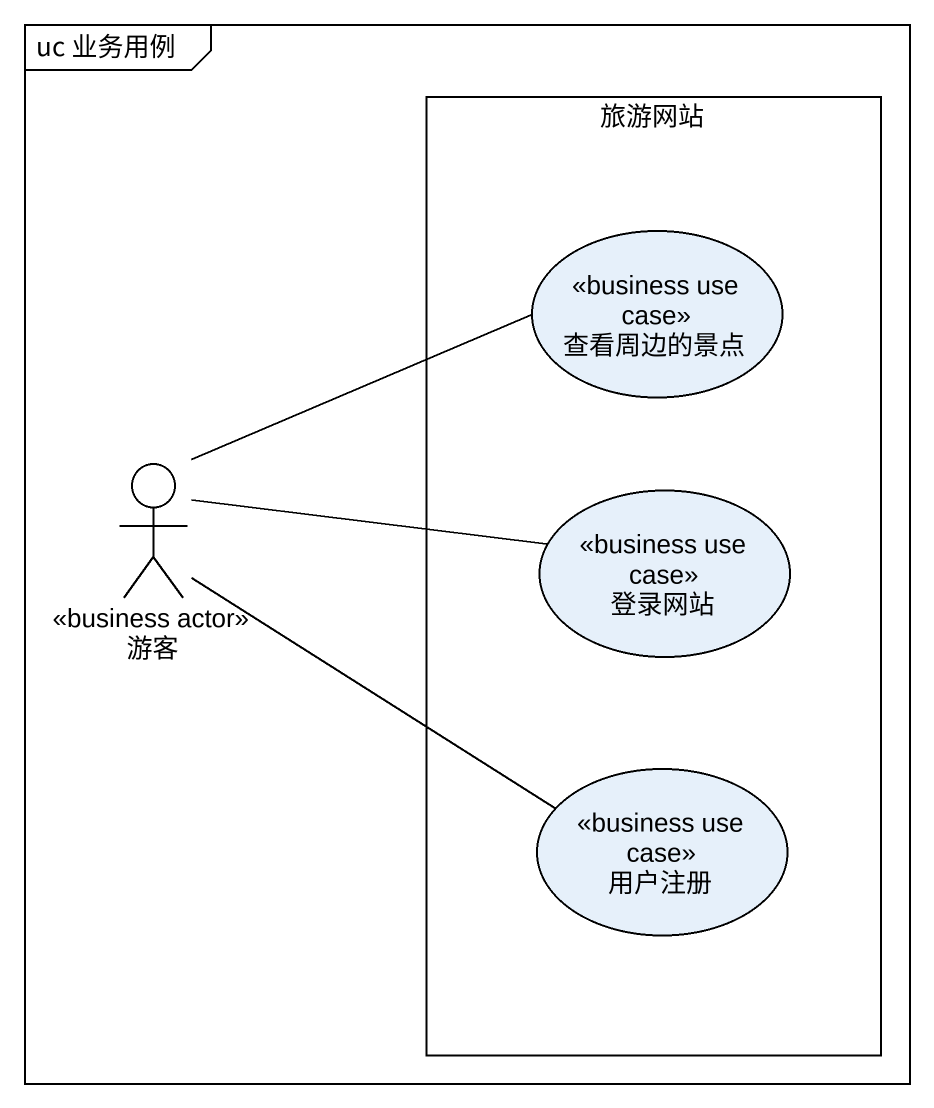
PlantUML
@startuml
mainframe uc 业务用例
rectangle 旅游网站 {
  usecase 查看周边的景点 <<business use case>>
  usecase 登录网站 <<business use case>>
  usecase 用户注册 <<business use case>>
}
actor 游客 <<business actor>>
游客 -right- 查看周边的景点
游客 -right- 登录网站
游客 -right- 用户注册
@enduml
